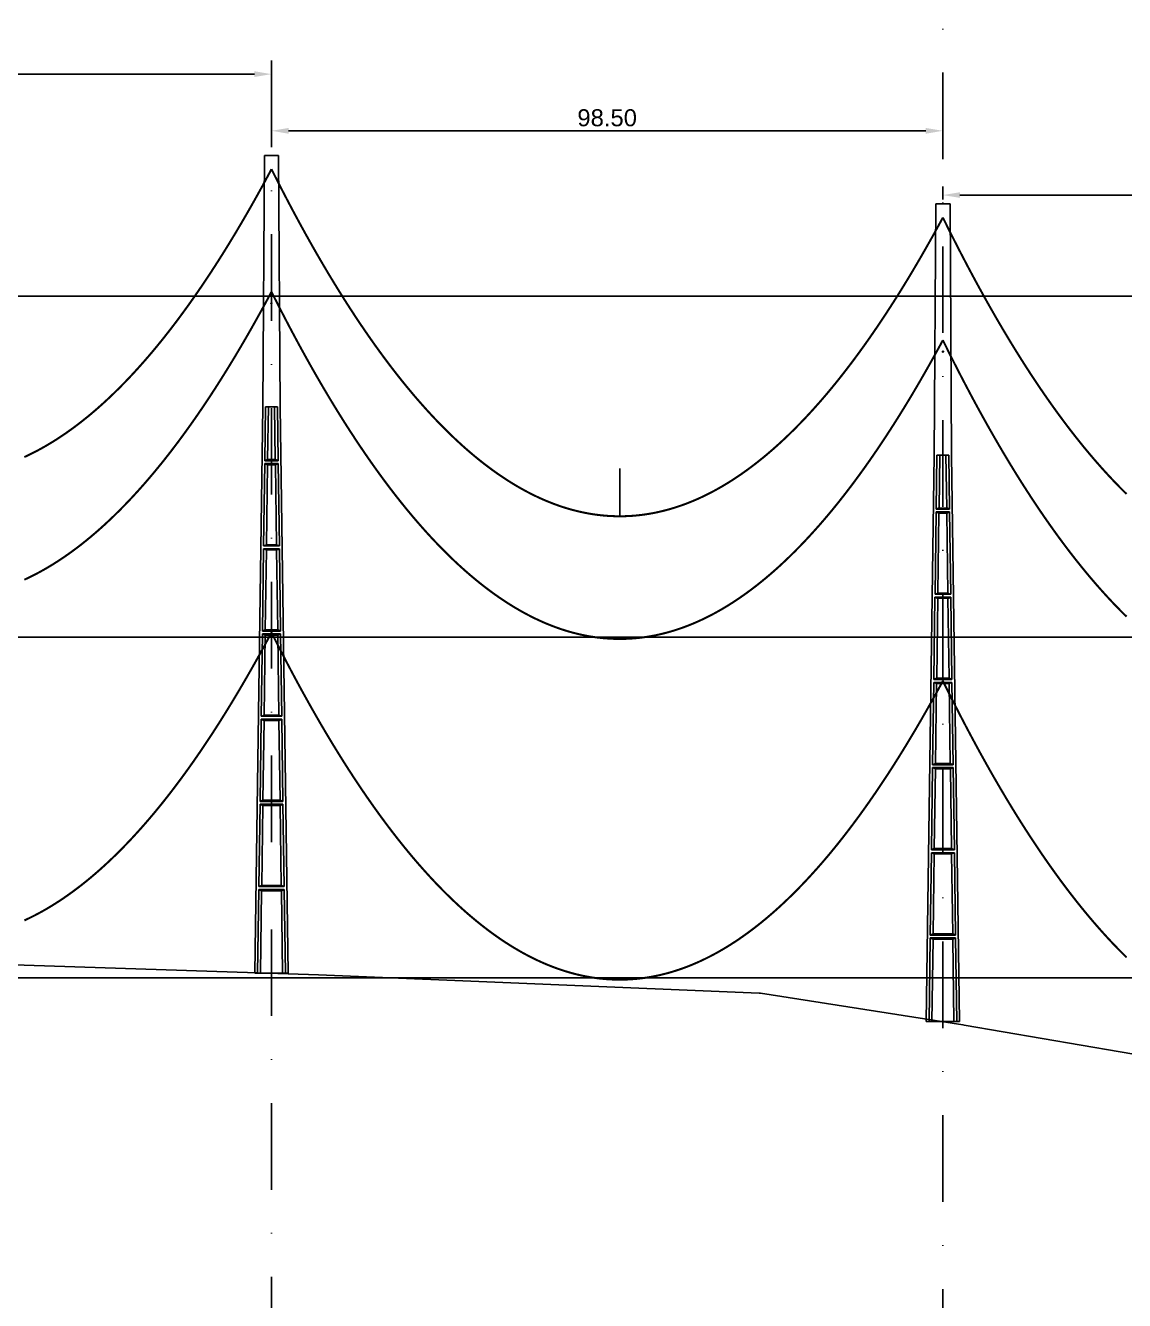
# Model space of a CAD drawing. Header units: metres. Extents: x -121 to 9872, y 3505 to 10721.
# Drawn here: x 1328.8 to 1490, y 6929.6 to 7116.7 of the extents above; entities that cross this region are included whole.
import ezdxf

# ---------------------------------------------------------------- set-up
doc = ezdxf.new("R2010")
doc.units = ezdxf.units.M
doc.header["$PDMODE"] = 2
doc.linetypes.add('DASHDOT', pattern=[25.4, 12.7, -6.35, 0, -6.35])
doc.linetypes.add('DASHED', pattern=[0.75, 0.5, -0.25])
for name, color, linetype in [('C-ROAD-PROF', 2, 'DASHED'), ('CON-EOL- CA ORCHID', 240, 'Continuous'), ('CON-EOL- FO', 101, 'Continuous'), ('CON-EOL- PROJEÇÃO', 22, 'Continuous'), ('cotas', 7, 'Continuous'), ('GRID', 253, 'Continuous'), ('POSTE DT', 7, 'Continuous')]:
    doc.layers.add(name, color=color, linetype=linetype)
doc.styles.get("Standard").update_dxf_attribs({"font": 'arial.ttf'})
doc.dimstyles.new('ISO-25', dxfattribs={"dimtxt": 2.5, "dimasz": 2.5, "dimexe": 1.25, "dimexo": 0.625, "dimtad": 1, "dimzin": 1, "dimtxsty": 'Standard', "dimcen": 2.5, "dimaunit": 1, "dimadec": 3, "dimazin": 3, "dimtfac": 1, "dimtmove": 0, "dimatfit": 3, "dimfxlon": 1, "dimarcsym": 0})

# ---------------------------------------------------------------- blocks, each defined once
blk = doc.blocks.new('*U1')
at = {"layer": 'POSTE DT', "extrusion": (0, 1, 0)}
for p, q in [((-3.31, 378.23), (-4.05, 262)), ((-3.31, 378.23), (3.31, 378.23)), ((3.31, 378.23), (4.06, 262)), ((-4.05, 262), (-7.72, 0)), ((-4.05, 262), (-4.05, 262)), ((-2.73, 262), (-3.08, 237.05)), ((-2.73, 262), (2.75, 262)), ((-1.42, 262), (-1.77, 237.57)), ((1.43, 262), (1.77, 237.57)), ((2.75, 262), (3.1, 237.05)), ((4.06, 262), (7.72, 0)), ((3.1, 237.05), (-3.08, 237.05)), ((-3.1, 235.74), (-3.63, 197.65)), ((3.11, 235.73), (-3.1, 235.74)), ((-1.8, 235.21), (-2.32, 198.19)), ((1.8, 235.21), (2.32, 198.19)), ((3.11, 235.73), (3.65, 197.65)), ((-3.65, 196.34), (-4.19, 158.25)), ((-2.35, 195.8), (-2.87, 158.8)), ((2.35, 195.8), (2.87, 158.8)), ((3.66, 196.34), (4.2, 158.25)), ((-4.21, 156.94), (-4.74, 118.85)), ((-2.9, 156.39), (-3.42, 119.41)), ((2.91, 156.39), (3.42, 119.41)), ((4.21, 156.94), (4.75, 118.85)), ((4.75, 118.85), (-4.74, 118.85)), ((-4.76, 117.54), (-5.29, 79.45)), ((4.77, 117.54), (-4.76, 117.54)), ((-3.46, 116.98), (-3.97, 80.02)), ((3.46, 116.98), (3.98, 80.02)), ((4.77, 117.54), (5.3, 79.45)), ((-5.31, 78.14), (-5.85, 40.06)), ((5.32, 78.14), (-5.31, 78.14)), ((5.3, 79.45), (-5.29, 79.45)), ((-4.01, 77.57), (-4.53, 40.63)), ((4.01, 77.57), (4.53, 40.63)), ((5.32, 78.14), (5.85, 40.06)), ((-5.86, 38.74), (-6.41, 0)), ((5.87, 38.74), (-5.86, 38.74)), ((5.85, 40.06), (-5.85, 40.06)), ((-4.56, 38.17), (-5.1, 0)), ((4.56, 38.17), (5.1, 0)), ((5.87, 38.74), (6.41, 0)), ((-6.41, 0), (-7.72, 0)), ((-5.1, 0), (-6.41, 0)), ((5.1, 0), (-5.1, 0)), ((6.41, 0), (5.1, 0)), ((7.72, 0), (6.41, 0))]:
    blk.add_line(p, q, dxfattribs=at)
at = {"layer": 'POSTE DT', "ltscale": 3}
for points in [[(-3.65, 196.34), (3.66, 196.34)], [(-3.63, 197.65), (3.65, 197.65)], [(-4.21, 156.94), (4.21, 156.94)], [(4.2, 158.25), (-4.19, 158.25)]]:
    blk.add_lwpolyline(points, dxfattribs=at)
at = {"layer": 'POSTE DT'}
for points, knots in [([(0.25, 309.94), (0.25, 309.93), (0.25, 309.93), (0.25, 309.92), (0.25, 309.91), (0.25, 309.9), (0.25, 309.89), (0.24, 309.85), (0.22, 309.82), (0.19, 309.77), (0.16, 309.74), (0.11, 309.71), (0.08, 309.7), (0.01, 309.68), (-0.02, 309.68), (-0.08, 309.7), (-0.11, 309.71), (-0.16, 309.74), (-0.18, 309.76), (-0.21, 309.8), (-0.22, 309.82), (-0.24, 309.85), (-0.24, 309.87), (-0.25, 309.89), (-0.25, 309.9), (-0.25, 309.92), (-0.25, 309.92), (-0.25, 309.93), (-0.25, 309.94), (-0.25, 309.95), (-0.25, 309.95), (-0.25, 309.96), (-0.25, 309.97), (-0.24, 310), (-0.23, 310.02), (-0.21, 310.07), (-0.2, 310.09), (-0.15, 310.14), (-0.13, 310.15), (-0.07, 310.18), (-0.03, 310.19), (0.03, 310.19), (0.06, 310.18), (0.12, 310.16), (0.14, 310.14), (0.18, 310.11), (0.2, 310.09), (0.21, 310.06), (0.22, 310.05), (0.23, 310.04), (0.24, 310.01), (0.24, 309.99), (0.25, 309.97), (0.25, 309.96), (0.25, 309.95), (0.25, 309.94), (0.25, 309.94), (0.25, 309.94), (0.25, 309.94)], [-54.728303, -54.728303, -54.728303, -54.728303, -54.309038, -54.309038, -53.647169, -53.647169, -52.532885, -52.532885, -48.86224, -48.86224, -45.282765, -45.282765, -41.52867, -41.52867, -37.867486, -37.867486, -34.454589, -34.454589, -31.301423, -31.301423, -28.48103, -28.48103, -26.961755, -26.961755, -25.7544, -25.7544, -25.136228, -25.136228, -24.64409, -24.64409, -24.094201, -24.094201, -23.191199, -23.191199, -20.494482, -20.494482, -17.342863, -17.342863, -13.645538, -13.645538, -9.835989, -9.835989, -6.296781, -6.296781, -3.005029, -3.005029, 0, 0, 0, 1.527594, 1.527594, 3.697216, 3.697216, 4.489727, 4.489727, 5.01438, 5.01438, 5.095313, 5.095313, 5.095313, 5.095313]), ([(-1.77, 237.57), (-1.99, 237.49), (-2.21, 237.4), (-2.64, 237.22), (-2.86, 237.14), (-3.08, 237.05)], [0, 0, 0, 0, 56.660495, 56.660495, 113.412826, 113.412826, 113.412826, 113.412826]), ([(1.77, 237.57), (1.18, 237.57), (0.59, 237.57), (-0.59, 237.57), (-1.18, 237.57), (-1.77, 237.57)], [0, 0, 0, 0, 67.306894, 67.306894, 134.614447, 134.614447, 134.614447, 134.614447]), ([(3.1, 237.05), (2.87, 237.14), (2.65, 237.23), (2.21, 237.4), (1.99, 237.49), (1.77, 237.57)], [0, 0, 0, 0, 56.738948, 56.738948, 113.38731, 113.38731, 113.38731, 113.38731]), ([(-3.1, 235.74), (-2.88, 235.65), (-2.67, 235.56), (-2.23, 235.39), (-2.02, 235.3), (-1.8, 235.21)], [0.055576, 0.055576, 0.055576, 0.055576, 56.767409, 56.767409, 113.50757, 113.50757, 113.50757, 113.50757]), ([(-1.8, 235.21), (-1.2, 235.21), (-0.6, 235.21), (0.6, 235.21), (1.2, 235.21), (1.8, 235.21)], [0, 0, 0, 0, 68.567797, 68.567797, 137.136247, 137.136247, 137.136247, 137.136247]), ([(1.8, 235.21), (2.02, 235.3), (2.24, 235.38), (2.68, 235.56), (2.89, 235.65), (3.11, 235.73)], [0, 0, 0, 0, 56.845349, 56.845349, 113.599799, 113.599799, 113.599799, 113.599799]), ([(-3.65, 196.34), (-3.43, 196.25), (-3.22, 196.16), (-2.78, 195.98), (-2.57, 195.89), (-2.35, 195.8)], [0.054307, 0.054307, 0.054307, 0.054307, 63.527131, 63.527131, 127.063246, 127.063246, 127.063246, 127.063246]), ([(-2.32, 198.19), (-2.54, 198.1), (-2.76, 198.01), (-3.2, 197.83), (-3.41, 197.74), (-3.63, 197.65)], [0, 0, 0, 0, 63.412073, 63.412073, 126.777421, 126.777421, 126.777421, 126.777421]), ([(-2.35, 195.8), (-1.57, 195.8), (-0.78, 195.8), (0.79, 195.8), (1.57, 195.8), (2.35, 195.8)], [0, 0, 0, 0, 89.585713, 89.585713, 179.17191, 179.17191, 179.17191, 179.17191]), ([(2.32, 198.19), (1.55, 198.19), (0.77, 198.19), (-0.77, 198.19), (-1.55, 198.19), (-2.32, 198.19)], [0, 0, 0, 0, 88.31008, 88.31008, 176.620652, 176.620652, 176.620652, 176.620652]), ([(3.65, 197.65), (3.43, 197.74), (3.2, 197.83), (2.76, 198.01), (2.54, 198.1), (2.32, 198.19)], [0, 0, 0, 0, 63.488119, 63.488119, 126.880939, 126.880939, 126.880939, 126.880939]), ([(2.35, 195.8), (2.57, 195.89), (2.79, 195.98), (3.23, 196.16), (3.45, 196.25), (3.66, 196.34)], [0, 0, 0, 0, 63.60246, 63.60246, 127.109696, 127.109696, 127.109696, 127.109696]), ([(-4.21, 156.94), (-3.99, 156.85), (-3.77, 156.75), (-3.34, 156.57), (-3.12, 156.48), (-2.9, 156.39)], [0.053423, 0.053423, 0.053423, 0.053423, 70.429742, 70.429742, 140.90167, 140.90167, 140.90167, 140.90167]), ([(-2.87, 158.8), (-3.09, 158.71), (-3.31, 158.62), (-3.75, 158.43), (-3.97, 158.34), (-4.19, 158.25)], [0, 0, 0, 0, 70.301707, 70.301707, 140.590947, 140.590947, 140.590947, 140.590947]), ([(-2.9, 156.39), (-1.94, 156.39), (-0.97, 156.39), (0.97, 156.39), (1.94, 156.39), (2.91, 156.39)], [0, 0, 0, 0, 110.60219, 110.60219, 221.20473, 221.20473, 221.20473, 221.20473]), ([(2.87, 158.8), (1.92, 158.8), (0.96, 158.8), (-0.96, 158.8), (-1.91, 158.8), (-2.87, 158.8)], [0, 0, 0, 0, 109.314454, 109.314454, 218.629264, 218.629264, 218.629264, 218.629264]), ([(4.2, 158.25), (3.98, 158.34), (3.76, 158.44), (3.31, 158.62), (3.09, 158.71), (2.87, 158.8)], [0, 0, 0, 0, 70.379198, 70.379198, 140.659718, 140.659718, 140.659718, 140.659718]), ([(2.91, 156.39), (3.12, 156.48), (3.34, 156.57), (3.78, 156.75), (4, 156.85), (4.21, 156.94)], [0, 0, 0, 0, 70.506649, 70.506649, 140.914701, 140.914701, 140.914701, 140.914701]), ([(-3.42, 119.41), (-3.64, 119.32), (-3.86, 119.23), (-4.3, 119.04), (-4.52, 118.95), (-4.74, 118.85)], [0, 0, 0, 0, 77.299547, 77.299547, 154.618634, 154.618634, 154.618634, 154.618634]), ([(3.42, 119.41), (2.28, 119.41), (1.14, 119.41), (-1.14, 119.41), (-2.28, 119.41), (-3.42, 119.41)], [0, 0, 0, 0, 130.319901, 130.319901, 260.640046, 260.640046, 260.640046, 260.640046]), ([(4.75, 118.85), (4.53, 118.95), (4.31, 119.04), (3.87, 119.23), (3.64, 119.32), (3.42, 119.41)], [0, 0, 0, 0, 77.381597, 77.381597, 154.66183, 154.66183, 154.66183, 154.66183]), ([(-4.76, 117.54), (-4.54, 117.45), (-4.32, 117.35), (-3.89, 117.17), (-3.67, 117.07), (-3.46, 116.98)], [0.052784, 0.052784, 0.052784, 0.052784, 77.438432, 77.438432, 154.950301, 154.950301, 154.950301, 154.950301]), ([(-3.46, 116.98), (-2.3, 116.98), (-1.15, 116.98), (1.15, 116.98), (2.31, 116.98), (3.46, 116.98)], [0, 0, 0, 0, 131.617604, 131.617604, 263.235447, 263.235447, 263.235447, 263.235447]), ([(3.46, 116.98), (3.68, 117.07), (3.89, 117.17), (4.33, 117.35), (4.55, 117.45), (4.77, 117.54)], [0, 0, 0, 0, 77.520013, 77.520013, 154.938747, 154.938747, 154.938747, 154.938747]), ([(-5.31, 78.14), (-5.09, 78.05), (-4.88, 77.95), (-4.44, 77.76), (-4.23, 77.67), (-4.01, 77.57)], [0.052308, 0.052308, 0.052308, 0.052308, 84.527725, 84.527725, 169.158824, 169.158824, 169.158824, 169.158824]), ([(-3.97, 80.02), (-4.19, 79.93), (-4.41, 79.83), (-4.85, 79.64), (-5.07, 79.55), (-5.29, 79.45)], [0, 0, 0, 0, 84.379671, 84.379671, 168.809376, 168.809376, 168.809376, 168.809376]), ([(-4.01, 77.57), (-2.67, 77.57), (-1.34, 77.57), (1.34, 77.57), (2.67, 77.57), (4.01, 77.57)], [0, 0, 0, 0, 152.632212, 152.632212, 305.264569, 305.264569, 305.264569, 305.264569]), ([(3.98, 80.02), (2.65, 80.02), (1.33, 80.02), (-1.32, 80.02), (-2.65, 80.02), (-3.97, 80.02)], [0, 0, 0, 0, 151.326157, 151.326157, 302.652465, 302.652465, 302.652465, 302.652465]), ([(5.3, 79.45), (5.08, 79.55), (4.86, 79.64), (4.42, 79.83), (4.2, 79.93), (3.98, 80.02)], [0, 0, 0, 0, 84.46863, 84.46863, 168.833721, 168.833721, 168.833721, 168.833721]), ([(4.01, 77.57), (4.23, 77.67), (4.45, 77.76), (4.88, 77.95), (5.1, 78.05), (5.32, 78.14)], [0, 0, 0, 0, 84.616316, 84.616316, 169.129178, 169.129178, 169.129178, 169.129178]), ([(-5.86, 38.74), (-5.65, 38.65), (-5.43, 38.55), (-5, 38.36), (-4.78, 38.26), (-4.56, 38.17)], [0.026524, 0.026524, 0.026524, 0.026524, 91.679563, 91.679563, 183.466041, 183.466041, 183.466041, 183.466041]), ([(-4.53, 40.63), (-4.75, 40.53), (-4.97, 40.44), (-5.41, 40.25), (-5.63, 40.15), (-5.85, 40.06)], [0, 0, 0, 0, 91.523648, 91.523648, 183.126775, 183.126775, 183.126775, 183.126775]), ([(-4.56, 38.17), (-3.04, 38.17), (-1.52, 38.17), (1.52, 38.17), (3.04, 38.17), (4.56, 38.17)], [0, 0, 0, 0, 173.646192, 173.646192, 347.292451, 347.292451, 347.292451, 347.292451]), ([(4.53, 40.63), (3.02, 40.63), (1.51, 40.63), (-1.51, 40.63), (-3.02, 40.63), (-4.53, 40.63)], [0, 0, 0, 0, 172.33304, 172.33304, 344.666151, 344.666151, 344.666151, 344.666151]), ([(5.85, 40.06), (5.63, 40.15), (5.41, 40.25), (4.97, 40.44), (4.75, 40.53), (4.53, 40.63)], [0, 0, 0, 0, 91.621326, 91.621326, 183.137324, 183.137324, 183.137324, 183.137324]), ([(4.56, 38.17), (4.78, 38.26), (5, 38.36), (5.43, 38.55), (5.65, 38.65), (5.87, 38.74)], [0, 0, 0, 0, 91.776928, 91.776928, 183.448614, 183.448614, 183.448614, 183.448614])]:
    blk.add_open_spline(points, degree=3, knots=knots, dxfattribs=at)
blk = doc.blocks.new('*D335')
at = {"layer": 'cotas', "color": 0, "lineweight": -2, "transparency": 16777216}
for p, q in [((1266.43, 7108.58), (1266.43, 7110.83)), ((1364.9, 7108.58), (1364.9, 7110.83)), ((1268.93, 7109.58), (1362.4, 7109.58))]:
    blk.add_line(p, q, dxfattribs=at)
at = {"layer": 'cotas', "color": 0, "transparency": 16777216}
for points in [[(1268.93, 7110), (1268.93, 7109.16), (1266.43, 7109.58)], [(1362.4, 7110), (1362.4, 7109.16), (1364.9, 7109.58)]]:
    blk.add_solid(points, dxfattribs=at)
at = {"layer": 'Defpoints', "color": 0, "transparency": 16777216}
for p in [(1364.9, 7109.58), (1266.43, 7102.46), (1364.9, 7097.63)]:
    blk.add_point(p, dxfattribs=at)
at = {"layer": 'cotas', "color": 0, "transparency": 16777216, "insert": (1315.67, 7111.48), "char_height": 2.5, "attachment_point": 5}
blk.add_mtext('98.47', dxfattribs=at)
blk = doc.blocks.new('*D336')
at = {"layer": 'cotas', "color": 0, "lineweight": -2, "transparency": 16777216}
for p, q in [((1364.9, 7100.26), (1364.9, 7102.51)), ((1463.4, 7100.26), (1463.4, 7102.51)), ((1367.4, 7101.26), (1460.9, 7101.26))]:
    blk.add_line(p, q, dxfattribs=at)
at = {"layer": 'cotas', "color": 0, "transparency": 16777216}
for points in [[(1367.4, 7101.68), (1367.4, 7100.84), (1364.9, 7101.26)], [(1460.9, 7101.68), (1460.9, 7100.84), (1463.4, 7101.26)]]:
    blk.add_solid(points, dxfattribs=at)
at = {"layer": 'Defpoints', "color": 0, "transparency": 16777216}
for p in [(1463.4, 7101.26), (1364.9, 7097.63), (1463.4, 7090.53)]:
    blk.add_point(p, dxfattribs=at)
at = {"layer": 'cotas', "color": 0, "transparency": 16777216, "insert": (1414.15, 7103.16), "char_height": 2.5, "attachment_point": 5}
blk.add_mtext('98.50', dxfattribs=at)
blk = doc.blocks.new('*D337')
at = {"layer": 'cotas', "color": 0, "lineweight": -2, "transparency": 16777216}
for p, q in [((1463.4, 7091.16), (1463.4, 7093.08)), ((1561.9, 7090.83), (1561.9, 7093.08)), ((1465.9, 7091.83), (1559.4, 7091.83))]:
    blk.add_line(p, q, dxfattribs=at)
at = {"layer": 'cotas', "color": 0, "transparency": 16777216}
for points in [[(1465.9, 7092.25), (1465.9, 7091.42), (1463.4, 7091.83)], [(1559.4, 7092.25), (1559.4, 7091.42), (1561.9, 7091.83)]]:
    blk.add_solid(points, dxfattribs=at)
at = {"layer": 'Defpoints', "color": 0, "transparency": 16777216}
for p in [(1561.9, 7091.83), (1463.4, 7090.53), (1561.9, 7079.88)]:
    blk.add_point(p, dxfattribs=at)
at = {"layer": 'cotas', "color": 0, "transparency": 16777216, "insert": (1512.65, 7093.74), "char_height": 2.5, "attachment_point": 5}
blk.add_mtext('98.50', dxfattribs=at)

msp = doc.modelspace()

# ---------------------------------------------------------------- linework, layer by layer
at = {"layer": 'C-ROAD-PROF', "color": 0, "linetype": 'Continuous', "lineweight": -3}
msp.add_lwpolyline([(1316.614, 6979.194), (1371.809, 6977.411), (1436.461, 6974.731), (1436.636, 6974.704), (1466.342, 6970.071), (1466.343, 6970.072), (1466.343, 6970.071), (1466.344, 6970.071), (1466.518, 6970.04), (1495.139, 6965.146)], dxfattribs=at)
at = {"layer": 'CON-EOL- CA ORCHID'}
msp.add_line((1415.994, 7044.696), (1415.994, 7051.696), dxfattribs=at)
at = {"layer": 'CON-EOL- CA ORCHID', "const_width": 0.3}
for points in [[(1328.65, 7053.39), (1329.14, 7053.619), (1329.629, 7053.857), (1330.119, 7054.104), (1330.609, 7054.36), (1331.099, 7054.626), (1331.589, 7054.901), (1332.079, 7055.186), (1332.569, 7055.479), (1333.059, 7055.783), (1333.549, 7056.095), (1334.039, 7056.417), (1334.528, 7056.748), (1335.018, 7057.089), (1335.508, 7057.439), (1335.998, 7057.798), (1336.488, 7058.167), (1336.978, 7058.545), (1337.468, 7058.933), (1337.958, 7059.329), (1338.448, 7059.736), (1338.938, 7060.151), (1339.428, 7060.576), (1339.917, 7061.01), (1340.407, 7061.454), (1340.897, 7061.907), (1341.387, 7062.37), (1341.877, 7062.841), (1342.367, 7063.323), (1342.857, 7063.813), (1343.347, 7064.313), (1343.837, 7064.822), (1344.327, 7065.341), (1344.816, 7065.869), (1345.306, 7066.407), (1345.796, 7066.954), (1346.286, 7067.51), (1346.776, 7068.075), (1347.266, 7068.651), (1347.756, 7069.235), (1348.246, 7069.829), (1348.736, 7070.432), (1349.226, 7071.045), (1349.715, 7071.667), (1350.205, 7072.299), (1350.695, 7072.939), (1351.185, 7073.59), (1351.675, 7074.25), (1352.165, 7074.919), (1352.655, 7075.597), (1353.145, 7076.285), (1353.635, 7076.983), (1354.125, 7077.69), (1354.614, 7078.406), (1355.104, 7079.132), (1355.594, 7079.867), (1356.084, 7080.612), (1356.574, 7081.366), (1357.064, 7082.129), (1357.554, 7082.902), (1358.044, 7083.685), (1358.534, 7084.477), (1359.024, 7085.278), (1359.513, 7086.089), (1360.003, 7086.909), (1360.493, 7087.739), (1360.983, 7088.578), (1361.473, 7089.427), (1361.963, 7090.285), (1362.453, 7091.153), (1362.943, 7092.03), (1363.433, 7092.916), (1363.923, 7093.812), (1364.412, 7094.718), (1364.902, 7095.633)], [(1364.902, 7095.633), (1365.392, 7094.658), (1365.882, 7093.691), (1366.372, 7092.735), (1366.863, 7091.788), (1367.353, 7090.85), (1367.843, 7089.922), (1368.333, 7089.004), (1368.823, 7088.095), (1369.313, 7087.195), (1369.803, 7086.305), (1370.293, 7085.425), (1370.783, 7084.554), (1371.273, 7083.692), (1371.763, 7082.84), (1372.253, 7081.998), (1372.743, 7081.165), (1373.233, 7080.341), (1373.723, 7079.527), (1374.213, 7078.722), (1374.703, 7077.927), (1375.193, 7077.141), (1375.683, 7076.365), (1376.173, 7075.598), (1376.664, 7074.841), (1377.154, 7074.093), (1377.644, 7073.354), (1378.134, 7072.625), (1378.624, 7071.906), (1379.114, 7071.195), (1379.604, 7070.495), (1380.094, 7069.803), (1380.584, 7069.122), (1381.074, 7068.449), (1381.564, 7067.786), (1382.054, 7067.133), (1382.544, 7066.488), (1383.034, 7065.854), (1383.524, 7065.228), (1384.014, 7064.613), (1384.504, 7064.006), (1384.994, 7063.409), (1385.484, 7062.821), (1385.974, 7062.243), (1386.465, 7061.674), (1386.955, 7061.115), (1387.445, 7060.565), (1387.935, 7060.024), (1388.425, 7059.493), (1388.915, 7058.971), (1389.405, 7058.459), (1389.895, 7057.956), (1390.385, 7057.462), (1390.875, 7056.978), (1391.365, 7056.503), (1391.855, 7056.037), (1392.345, 7055.581), (1392.835, 7055.134), (1393.325, 7054.697), (1393.815, 7054.269), (1394.305, 7053.85), (1394.795, 7053.441), (1395.285, 7053.041), (1395.775, 7052.651), (1396.266, 7052.27), (1396.756, 7051.898), (1397.246, 7051.535), (1397.736, 7051.182), (1398.226, 7050.839), (1398.716, 7050.504), (1399.206, 7050.18), (1399.696, 7049.864), (1400.186, 7049.558), (1400.676, 7049.261), (1401.166, 7048.973), (1401.656, 7048.695), (1402.146, 7048.426), (1402.636, 7048.167), (1403.126, 7047.917), (1403.616, 7047.676), (1404.106, 7047.445), (1404.596, 7047.223), (1405.086, 7047.01), (1405.576, 7046.807), (1406.067, 7046.613), (1406.557, 7046.428), (1407.047, 7046.253), (1407.537, 7046.087), (1408.027, 7045.931), (1408.517, 7045.783), (1409.007, 7045.645), (1409.497, 7045.517), (1409.987, 7045.398), (1410.477, 7045.288), (1410.967, 7045.187), (1411.457, 7045.096), (1411.947, 7045.014), (1412.437, 7044.942), (1412.927, 7044.879), (1413.417, 7044.825), (1413.907, 7044.781), (1414.397, 7044.745), (1414.887, 7044.72), (1415.377, 7044.703), (1415.868, 7044.696), (1416.358, 7044.698), (1416.848, 7044.71), (1417.338, 7044.731), (1417.828, 7044.761), (1418.318, 7044.801), (1418.808, 7044.85), (1419.298, 7044.908), (1419.788, 7044.976), (1420.278, 7045.053), (1420.768, 7045.139), (1421.258, 7045.235), (1421.748, 7045.34), (1422.238, 7045.454), (1422.728, 7045.578), (1423.218, 7045.711), (1423.708, 7045.853), (1424.198, 7046.005), (1424.688, 7046.166), (1425.178, 7046.337), (1425.668, 7046.516), (1426.159, 7046.706), (1426.649, 7046.904), (1427.139, 7047.112), (1427.629, 7047.329), (1428.119, 7047.556), (1428.609, 7047.791), (1429.099, 7048.037), (1429.589, 7048.291), (1430.079, 7048.555), (1430.569, 7048.829), (1431.059, 7049.111), (1431.549, 7049.403), (1432.039, 7049.705), (1432.529, 7050.015), (1433.019, 7050.335), (1433.509, 7050.665), (1433.999, 7051.004), (1434.489, 7051.352), (1434.979, 7051.709), (1435.469, 7052.076), (1435.96, 7052.453), (1436.45, 7052.838), (1436.94, 7053.233), (1437.43, 7053.638), (1437.92, 7054.052), (1438.41, 7054.475), (1438.9, 7054.907), (1439.39, 7055.349), (1439.88, 7055.8), (1440.37, 7056.261), (1440.86, 7056.731), (1441.35, 7057.211), (1441.84, 7057.699), (1442.33, 7058.198), (1442.82, 7058.705), (1443.31, 7059.222), (1443.8, 7059.749), (1444.29, 7060.284), (1444.78, 7060.83), (1445.27, 7061.384), (1445.761, 7061.948), (1446.251, 7062.521), (1446.741, 7063.104), (1447.231, 7063.696), (1447.721, 7064.298), (1448.211, 7064.909), (1448.701, 7065.53), (1449.191, 7066.159), (1449.681, 7066.799), (1450.171, 7067.447), (1450.661, 7068.106), (1451.151, 7068.773), (1451.641, 7069.45), (1452.131, 7070.136), (1452.621, 7070.832), (1453.111, 7071.538), (1453.601, 7072.252), (1454.091, 7072.976), (1454.581, 7073.71), (1455.071, 7074.453), (1455.562, 7075.206), (1456.052, 7075.968), (1456.542, 7076.739), (1457.032, 7077.52), (1457.522, 7078.31), (1458.012, 7079.11), (1458.502, 7079.919), (1458.992, 7080.738), (1459.482, 7081.566), (1459.972, 7082.404), (1460.462, 7083.251), (1460.952, 7084.108), (1461.442, 7084.974), (1461.932, 7085.849), (1462.422, 7086.734), (1462.912, 7087.629), (1463.402, 7088.533)], [(1463.402, 7088.533), (1463.892, 7087.54), (1464.382, 7086.556), (1464.872, 7085.581), (1465.363, 7084.616), (1465.853, 7083.661), (1466.343, 7082.715), (1466.833, 7081.779), (1467.323, 7080.852), (1467.813, 7079.935), (1468.303, 7079.027), (1468.793, 7078.128), (1469.283, 7077.239), (1469.773, 7076.36), (1470.263, 7075.49), (1470.753, 7074.63), (1471.243, 7073.779), (1471.733, 7072.937), (1472.223, 7072.106), (1472.713, 7071.283), (1473.203, 7070.47), (1473.693, 7069.667), (1474.183, 7068.872), (1474.673, 7068.088), (1475.164, 7067.313), (1475.654, 7066.547), (1476.144, 7065.791), (1476.634, 7065.044), (1477.124, 7064.307), (1477.614, 7063.579), (1478.104, 7062.86), (1478.594, 7062.151), (1479.084, 7061.452), (1479.574, 7060.762), (1480.064, 7060.081), (1480.554, 7059.41), (1481.044, 7058.748), (1481.534, 7058.095), (1482.024, 7057.452), (1482.514, 7056.819), (1483.004, 7056.194), (1483.494, 7055.58), (1483.984, 7054.974), (1484.474, 7054.378), (1484.965, 7053.792), (1485.455, 7053.215), (1485.945, 7052.647), (1486.435, 7052.089), (1486.925, 7051.54), (1487.415, 7051), (1487.905, 7050.47), (1488.395, 7049.95), (1488.885, 7049.438), (1489.375, 7048.936), (1489.865, 7048.444), (1490.355, 7047.961)]]:
    msp.add_lwpolyline(points, dxfattribs=at)
at = {"layer": 'CON-EOL- FO', "lineweight": 30, "const_width": 0.3}
for points in [[(1328.65, 7035.391), (1329.14, 7035.619), (1329.629, 7035.857), (1330.119, 7036.104), (1330.609, 7036.36), (1331.099, 7036.626), (1331.589, 7036.901), (1332.079, 7037.186), (1332.569, 7037.48), (1333.059, 7037.783), (1333.549, 7038.095), (1334.039, 7038.417), (1334.528, 7038.749), (1335.018, 7039.089), (1335.508, 7039.439), (1335.998, 7039.799), (1336.488, 7040.167), (1336.978, 7040.545), (1337.468, 7040.933), (1337.958, 7041.33), (1338.448, 7041.736), (1338.938, 7042.151), (1339.428, 7042.576), (1339.917, 7043.011), (1340.407, 7043.454), (1340.897, 7043.907), (1341.387, 7044.37), (1341.877, 7044.842), (1342.367, 7045.323), (1342.857, 7045.813), (1343.347, 7046.313), (1343.837, 7046.823), (1344.327, 7047.341), (1344.816, 7047.869), (1345.306, 7048.407), (1345.796, 7048.954), (1346.286, 7049.51), (1346.776, 7050.076), (1347.266, 7050.651), (1347.756, 7051.235), (1348.246, 7051.829), (1348.736, 7052.432), (1349.226, 7053.045), (1349.715, 7053.667), (1350.205, 7054.299), (1350.695, 7054.94), (1351.185, 7055.59), (1351.675, 7056.25), (1352.165, 7056.919), (1352.655, 7057.598), (1353.145, 7058.286), (1353.635, 7058.983), (1354.125, 7059.69), (1354.614, 7060.406), (1355.104, 7061.132), (1355.594, 7061.867), (1356.084, 7062.612), (1356.574, 7063.366), (1357.064, 7064.13), (1357.554, 7064.903), (1358.044, 7065.685), (1358.534, 7066.477), (1359.024, 7067.278), (1359.513, 7068.089), (1360.003, 7068.909), (1360.493, 7069.739), (1360.983, 7070.578), (1361.473, 7071.427), (1361.963, 7072.285), (1362.453, 7073.153), (1362.943, 7074.03), (1363.433, 7074.917), (1363.923, 7075.813), (1364.412, 7076.718), (1364.902, 7077.633)], [(1328.65, 7035.391), (1329.14, 7035.619), (1329.629, 7035.857), (1330.119, 7036.104), (1330.609, 7036.36), (1331.099, 7036.626), (1331.589, 7036.901), (1332.079, 7037.186), (1332.569, 7037.48), (1333.059, 7037.783), (1333.549, 7038.095), (1334.039, 7038.417), (1334.528, 7038.749), (1335.018, 7039.089), (1335.508, 7039.439), (1335.998, 7039.799), (1336.488, 7040.167), (1336.978, 7040.545), (1337.468, 7040.933), (1337.958, 7041.33), (1338.448, 7041.736), (1338.938, 7042.151), (1339.428, 7042.576), (1339.917, 7043.011), (1340.407, 7043.454), (1340.897, 7043.907), (1341.387, 7044.37), (1341.877, 7044.842), (1342.367, 7045.323), (1342.857, 7045.813), (1343.347, 7046.313), (1343.837, 7046.823), (1344.327, 7047.341), (1344.816, 7047.869), (1345.306, 7048.407), (1345.796, 7048.954), (1346.286, 7049.51), (1346.776, 7050.076), (1347.266, 7050.651), (1347.756, 7051.235), (1348.246, 7051.829), (1348.736, 7052.432), (1349.226, 7053.045), (1349.715, 7053.667), (1350.205, 7054.299), (1350.695, 7054.94), (1351.185, 7055.59), (1351.675, 7056.25), (1352.165, 7056.919), (1352.655, 7057.598), (1353.145, 7058.286), (1353.635, 7058.983), (1354.125, 7059.69), (1354.614, 7060.406), (1355.104, 7061.132), (1355.594, 7061.867), (1356.084, 7062.612), (1356.574, 7063.366), (1357.064, 7064.13), (1357.554, 7064.903), (1358.044, 7065.685), (1358.534, 7066.477), (1359.024, 7067.278), (1359.513, 7068.089), (1360.003, 7068.909), (1360.493, 7069.739), (1360.983, 7070.578), (1361.473, 7071.427), (1361.963, 7072.285), (1362.453, 7073.153), (1362.943, 7074.03), (1363.433, 7074.917), (1363.923, 7075.813), (1364.412, 7076.718), (1364.902, 7077.633)], [(1364.902, 7077.633), (1365.392, 7076.658), (1365.882, 7075.692), (1366.372, 7074.735), (1366.863, 7073.788), (1367.353, 7072.851), (1367.843, 7071.923), (1368.333, 7071.004), (1368.823, 7070.095), (1369.313, 7069.196), (1369.803, 7068.306), (1370.293, 7067.425), (1370.783, 7066.554), (1371.273, 7065.693), (1371.763, 7064.84), (1372.253, 7063.998), (1372.743, 7063.165), (1373.233, 7062.341), (1373.723, 7061.527), (1374.213, 7060.722), (1374.703, 7059.927), (1375.193, 7059.141), (1375.683, 7058.365), (1376.173, 7057.598), (1376.664, 7056.841), (1377.154, 7056.093), (1377.644, 7055.354), (1378.134, 7054.625), (1378.624, 7053.906), (1379.114, 7053.196), (1379.604, 7052.495), (1380.094, 7051.804), (1380.584, 7051.122), (1381.074, 7050.449), (1381.564, 7049.786), (1382.054, 7049.133), (1382.544, 7048.489), (1383.034, 7047.854), (1383.524, 7047.229), (1384.014, 7046.613), (1384.504, 7046.006), (1384.994, 7045.409), (1385.484, 7044.822), (1385.974, 7044.243), (1386.465, 7043.674), (1386.955, 7043.115), (1387.445, 7042.565), (1387.935, 7042.024), (1388.425, 7041.493), (1388.915, 7040.971), (1389.405, 7040.459), (1389.895, 7039.956), (1390.385, 7039.462), (1390.875, 7038.978), (1391.365, 7038.503), (1391.855, 7038.037), (1392.345, 7037.581), (1392.835, 7037.135), (1393.325, 7036.697), (1393.815, 7036.269), (1394.305, 7035.851), (1394.795, 7035.441), (1395.285, 7035.041), (1395.775, 7034.651), (1396.266, 7034.27), (1396.756, 7033.898), (1397.246, 7033.536), (1397.736, 7033.183), (1398.226, 7032.839), (1398.716, 7032.505), (1399.206, 7032.18), (1399.696, 7031.864), (1400.186, 7031.558), (1400.676, 7031.261), (1401.166, 7030.974), (1401.656, 7030.695), (1402.146, 7030.427), (1402.636, 7030.167), (1403.126, 7029.917), (1403.616, 7029.677), (1404.106, 7029.445), (1404.596, 7029.223), (1405.086, 7029.01), (1405.576, 7028.807), (1406.067, 7028.613), (1406.557, 7028.429), (1407.047, 7028.253), (1407.537, 7028.087), (1408.027, 7027.931), (1408.517, 7027.784), (1409.007, 7027.646), (1409.497, 7027.517), (1409.987, 7027.398), (1410.477, 7027.288), (1410.967, 7027.188), (1411.457, 7027.096), (1411.947, 7027.015), (1412.437, 7026.942), (1412.927, 7026.879), (1413.417, 7026.825), (1413.907, 7026.781), (1414.397, 7026.746), (1414.887, 7026.72), (1415.377, 7026.703), (1415.868, 7026.696), (1416.358, 7026.699), (1416.848, 7026.71), (1417.338, 7026.731), (1417.828, 7026.761), (1418.318, 7026.801), (1418.808, 7026.85), (1419.298, 7026.908), (1419.788, 7026.976), (1420.278, 7027.053), (1420.768, 7027.139), (1421.258, 7027.235), (1421.748, 7027.34), (1422.238, 7027.454), (1422.728, 7027.578), (1423.218, 7027.711), (1423.708, 7027.854), (1424.198, 7028.005), (1424.688, 7028.166), (1425.178, 7028.337), (1425.668, 7028.517), (1426.159, 7028.706), (1426.649, 7028.904), (1427.139, 7029.112), (1427.629, 7029.329), (1428.119, 7029.556), (1428.609, 7029.792), (1429.099, 7030.037), (1429.589, 7030.292), (1430.079, 7030.555), (1430.569, 7030.829), (1431.059, 7031.111), (1431.549, 7031.403), (1432.039, 7031.705), (1432.529, 7032.016), (1433.019, 7032.336), (1433.509, 7032.665), (1433.999, 7033.004), (1434.489, 7033.352), (1434.979, 7033.71), (1435.469, 7034.077), (1435.96, 7034.453), (1436.45, 7034.839), (1436.94, 7035.234), (1437.43, 7035.638), (1437.92, 7036.052), (1438.41, 7036.475), (1438.9, 7036.907), (1439.39, 7037.349), (1439.88, 7037.801), (1440.37, 7038.261), (1440.86, 7038.731), (1441.35, 7039.211), (1441.84, 7039.7), (1442.33, 7040.198), (1442.82, 7040.705), (1443.31, 7041.222), (1443.8, 7041.749), (1444.29, 7042.285), (1444.78, 7042.83), (1445.27, 7043.384), (1445.761, 7043.948), (1446.251, 7044.522), (1446.741, 7045.104), (1447.231, 7045.697), (1447.721, 7046.298), (1448.211, 7046.909), (1448.701, 7047.53), (1449.191, 7048.16), (1449.681, 7048.799), (1450.171, 7049.448), (1450.661, 7050.106), (1451.151, 7050.773), (1451.641, 7051.45), (1452.131, 7052.137), (1452.621, 7052.833), (1453.111, 7053.538), (1453.601, 7054.253), (1454.091, 7054.977), (1454.581, 7055.71), (1455.071, 7056.453), (1455.562, 7057.206), (1456.052, 7057.968), (1456.542, 7058.739), (1457.032, 7059.52), (1457.522, 7060.31), (1458.012, 7061.11), (1458.502, 7061.919), (1458.992, 7062.738), (1459.482, 7063.566), (1459.972, 7064.404), (1460.462, 7065.251), (1460.952, 7066.108), (1461.442, 7066.974), (1461.932, 7067.85), (1462.422, 7068.735), (1462.912, 7069.629), (1463.402, 7070.533)], [(1364.902, 7077.633), (1365.392, 7076.658), (1365.882, 7075.692), (1366.372, 7074.735), (1366.863, 7073.788), (1367.353, 7072.851), (1367.843, 7071.923), (1368.333, 7071.004), (1368.823, 7070.095), (1369.313, 7069.196), (1369.803, 7068.306), (1370.293, 7067.425), (1370.783, 7066.554), (1371.273, 7065.693), (1371.763, 7064.84), (1372.253, 7063.998), (1372.743, 7063.165), (1373.233, 7062.341), (1373.723, 7061.527), (1374.213, 7060.722), (1374.703, 7059.927), (1375.193, 7059.141), (1375.683, 7058.365), (1376.173, 7057.598), (1376.664, 7056.841), (1377.154, 7056.093), (1377.644, 7055.354), (1378.134, 7054.625), (1378.624, 7053.906), (1379.114, 7053.196), (1379.604, 7052.495), (1380.094, 7051.804), (1380.584, 7051.122), (1381.074, 7050.449), (1381.564, 7049.786), (1382.054, 7049.133), (1382.544, 7048.489), (1383.034, 7047.854), (1383.524, 7047.229), (1384.014, 7046.613), (1384.504, 7046.006), (1384.994, 7045.409), (1385.484, 7044.822), (1385.974, 7044.243), (1386.465, 7043.674), (1386.955, 7043.115), (1387.445, 7042.565), (1387.935, 7042.024), (1388.425, 7041.493), (1388.915, 7040.971), (1389.405, 7040.459), (1389.895, 7039.956), (1390.385, 7039.462), (1390.875, 7038.978), (1391.365, 7038.503), (1391.855, 7038.037), (1392.345, 7037.581), (1392.835, 7037.134), (1393.325, 7036.697), (1393.815, 7036.269), (1394.305, 7035.851), (1394.795, 7035.441), (1395.285, 7035.041), (1395.775, 7034.651), (1396.266, 7034.27), (1396.756, 7033.898), (1397.246, 7033.536), (1397.736, 7033.183), (1398.226, 7032.839), (1398.716, 7032.505), (1399.206, 7032.18), (1399.696, 7031.864), (1400.186, 7031.558), (1400.676, 7031.261), (1401.166, 7030.974), (1401.656, 7030.695), (1402.146, 7030.427), (1402.636, 7030.167), (1403.126, 7029.917), (1403.616, 7029.676), (1404.106, 7029.445), (1404.596, 7029.223), (1405.086, 7029.01), (1405.576, 7028.807), (1406.067, 7028.613), (1406.557, 7028.429), (1407.047, 7028.253), (1407.537, 7028.087), (1408.027, 7027.931), (1408.517, 7027.784), (1409.007, 7027.646), (1409.497, 7027.517), (1409.987, 7027.398), (1410.477, 7027.288), (1410.967, 7027.188), (1411.457, 7027.096), (1411.947, 7027.015), (1412.437, 7026.942), (1412.927, 7026.879), (1413.417, 7026.825), (1413.907, 7026.781), (1414.397, 7026.746), (1414.887, 7026.72), (1415.377, 7026.703), (1415.868, 7026.696), (1416.358, 7026.699), (1416.848, 7026.71), (1417.338, 7026.731), (1417.828, 7026.761), (1418.318, 7026.801), (1418.808, 7026.85), (1419.298, 7026.908), (1419.788, 7026.976), (1420.278, 7027.053), (1420.768, 7027.139), (1421.258, 7027.235), (1421.748, 7027.34), (1422.238, 7027.454), (1422.728, 7027.578), (1423.218, 7027.711), (1423.708, 7027.854), (1424.198, 7028.005), (1424.688, 7028.166), (1425.178, 7028.337), (1425.668, 7028.517), (1426.159, 7028.706), (1426.649, 7028.904), (1427.139, 7029.112), (1427.629, 7029.329), (1428.119, 7029.556), (1428.609, 7029.792), (1429.099, 7030.037), (1429.589, 7030.292), (1430.079, 7030.555), (1430.569, 7030.829), (1431.059, 7031.111), (1431.549, 7031.403), (1432.039, 7031.705), (1432.529, 7032.016), (1433.019, 7032.336), (1433.509, 7032.665), (1433.999, 7033.004), (1434.489, 7033.352), (1434.979, 7033.71), (1435.469, 7034.077), (1435.96, 7034.453), (1436.45, 7034.839), (1436.94, 7035.234), (1437.43, 7035.638), (1437.92, 7036.052), (1438.41, 7036.475), (1438.9, 7036.907), (1439.39, 7037.349), (1439.88, 7037.801), (1440.37, 7038.261), (1440.86, 7038.731), (1441.35, 7039.211), (1441.84, 7039.7), (1442.33, 7040.198), (1442.82, 7040.705), (1443.31, 7041.222), (1443.8, 7041.749), (1444.29, 7042.285), (1444.78, 7042.83), (1445.27, 7043.384), (1445.761, 7043.948), (1446.251, 7044.522), (1446.741, 7045.104), (1447.231, 7045.697), (1447.721, 7046.298), (1448.211, 7046.909), (1448.701, 7047.53), (1449.191, 7048.16), (1449.681, 7048.799), (1450.171, 7049.448), (1450.661, 7050.106), (1451.151, 7050.773), (1451.641, 7051.45), (1452.131, 7052.137), (1452.621, 7052.832), (1453.111, 7053.538), (1453.601, 7054.252), (1454.091, 7054.977), (1454.581, 7055.71), (1455.071, 7056.453), (1455.562, 7057.206), (1456.052, 7057.968), (1456.542, 7058.739), (1457.032, 7059.52), (1457.522, 7060.31), (1458.012, 7061.11), (1458.502, 7061.919), (1458.992, 7062.738), (1459.482, 7063.566), (1459.972, 7064.404), (1460.462, 7065.251), (1460.952, 7066.108), (1461.442, 7066.974), (1461.932, 7067.85), (1462.422, 7068.735), (1462.912, 7069.629), (1463.402, 7070.533)], [(1463.402, 7070.533), (1463.892, 7069.54), (1464.382, 7068.556), (1464.872, 7067.581), (1465.363, 7066.617), (1465.853, 7065.661), (1466.343, 7064.715), (1466.833, 7063.779), (1467.323, 7062.852), (1467.813, 7061.935), (1468.303, 7061.027), (1468.793, 7060.129), (1469.283, 7059.24), (1469.773, 7058.36), (1470.263, 7057.49), (1470.753, 7056.63), (1471.243, 7055.779), (1471.733, 7054.938), (1472.223, 7054.106), (1472.713, 7053.283), (1473.203, 7052.47), (1473.693, 7051.667), (1474.183, 7050.873), (1474.673, 7050.088), (1475.164, 7049.313), (1475.654, 7048.547), (1476.144, 7047.791), (1476.634, 7047.044), (1477.124, 7046.307), (1477.614, 7045.579), (1478.104, 7044.86), (1478.594, 7044.151), (1479.084, 7043.452), (1479.574, 7042.762), (1480.064, 7042.081), (1480.554, 7041.41), (1481.044, 7040.748), (1481.534, 7040.095), (1482.024, 7039.452), (1482.514, 7038.819), (1483.004, 7038.195), (1483.494, 7037.58), (1483.984, 7036.975), (1484.474, 7036.379), (1484.965, 7035.792), (1485.455, 7035.215), (1485.945, 7034.647), (1486.435, 7034.089), (1486.925, 7033.54), (1487.415, 7033.001), (1487.905, 7032.471), (1488.395, 7031.95), (1488.885, 7031.439), (1489.375, 7030.937), (1489.865, 7030.444), (1490.355, 7029.961)], [(1463.402, 7070.533), (1463.892, 7069.54), (1464.382, 7068.556), (1464.872, 7067.581), (1465.363, 7066.617), (1465.853, 7065.661), (1466.343, 7064.715), (1466.833, 7063.779), (1467.323, 7062.852), (1467.813, 7061.935), (1468.303, 7061.027), (1468.793, 7060.128), (1469.283, 7059.24), (1469.773, 7058.36), (1470.263, 7057.49), (1470.753, 7056.63), (1471.243, 7055.779), (1471.733, 7054.938), (1472.223, 7054.106), (1472.713, 7053.283), (1473.203, 7052.47), (1473.693, 7051.667), (1474.183, 7050.873), (1474.673, 7050.088), (1475.164, 7049.313), (1475.654, 7048.547), (1476.144, 7047.791), (1476.634, 7047.044), (1477.124, 7046.307), (1477.614, 7045.579), (1478.104, 7044.86), (1478.594, 7044.151), (1479.084, 7043.452), (1479.574, 7042.762), (1480.064, 7042.081), (1480.554, 7041.41), (1481.044, 7040.748), (1481.534, 7040.095), (1482.024, 7039.452), (1482.514, 7038.819), (1483.004, 7038.195), (1483.494, 7037.58), (1483.984, 7036.975), (1484.474, 7036.379), (1484.965, 7035.792), (1485.455, 7035.215), (1485.945, 7034.647), (1486.435, 7034.089), (1486.925, 7033.54), (1487.415, 7033.001), (1487.905, 7032.471), (1488.395, 7031.95), (1488.885, 7031.438), (1489.375, 7030.937), (1489.865, 7030.444), (1490.355, 7029.961)]]:
    msp.add_lwpolyline(points, dxfattribs=at)
at = {"layer": 'CON-EOL- PROJEÇÃO', "lineweight": 30, "const_width": 0.3}
for points in [[(1328.65, 6985.39), (1329.14, 6985.619), (1329.629, 6985.857), (1330.119, 6986.104), (1330.609, 6986.36), (1331.099, 6986.626), (1331.589, 6986.901), (1332.079, 6987.186), (1332.569, 6987.479), (1333.059, 6987.783), (1333.549, 6988.095), (1334.039, 6988.417), (1334.528, 6988.748), (1335.018, 6989.089), (1335.508, 6989.439), (1335.998, 6989.798), (1336.488, 6990.167), (1336.978, 6990.545), (1337.468, 6990.933), (1337.958, 6991.329), (1338.448, 6991.736), (1338.938, 6992.151), (1339.428, 6992.576), (1339.917, 6993.01), (1340.407, 6993.454), (1340.897, 6993.907), (1341.387, 6994.37), (1341.877, 6994.841), (1342.367, 6995.323), (1342.857, 6995.813), (1343.347, 6996.313), (1343.837, 6996.822), (1344.327, 6997.341), (1344.816, 6997.869), (1345.306, 6998.407), (1345.796, 6998.954), (1346.286, 6999.51), (1346.776, 7000.075), (1347.266, 7000.651), (1347.756, 7001.235), (1348.246, 7001.829), (1348.736, 7002.432), (1349.226, 7003.045), (1349.715, 7003.667), (1350.205, 7004.299), (1350.695, 7004.939), (1351.185, 7005.59), (1351.675, 7006.25), (1352.165, 7006.919), (1352.655, 7007.597), (1353.145, 7008.285), (1353.635, 7008.983), (1354.125, 7009.69), (1354.614, 7010.406), (1355.104, 7011.132), (1355.594, 7011.867), (1356.084, 7012.612), (1356.574, 7013.366), (1357.064, 7014.129), (1357.554, 7014.902), (1358.044, 7015.685), (1358.534, 7016.477), (1359.024, 7017.278), (1359.513, 7018.089), (1360.003, 7018.909), (1360.493, 7019.739), (1360.983, 7020.578), (1361.473, 7021.427), (1361.963, 7022.285), (1362.453, 7023.153), (1362.943, 7024.03), (1363.433, 7024.916), (1363.923, 7025.812), (1364.412, 7026.718), (1364.902, 7027.633)], [(1364.902, 7027.633), (1365.392, 7026.658), (1365.882, 7025.691), (1366.372, 7024.735), (1366.863, 7023.788), (1367.353, 7022.85), (1367.843, 7021.922), (1368.333, 7021.004), (1368.823, 7020.095), (1369.313, 7019.195), (1369.803, 7018.305), (1370.293, 7017.425), (1370.783, 7016.554), (1371.273, 7015.692), (1371.763, 7014.84), (1372.253, 7013.998), (1372.743, 7013.165), (1373.233, 7012.341), (1373.723, 7011.527), (1374.213, 7010.722), (1374.703, 7009.927), (1375.193, 7009.141), (1375.683, 7008.365), (1376.173, 7007.598), (1376.664, 7006.841), (1377.154, 7006.093), (1377.644, 7005.354), (1378.134, 7004.625), (1378.624, 7003.906), (1379.114, 7003.195), (1379.604, 7002.495), (1380.094, 7001.803), (1380.584, 7001.122), (1381.074, 7000.449), (1381.564, 6999.786), (1382.054, 6999.133), (1382.544, 6998.488), (1383.034, 6997.854), (1383.524, 6997.228), (1384.014, 6996.613), (1384.504, 6996.006), (1384.994, 6995.409), (1385.484, 6994.821), (1385.974, 6994.243), (1386.465, 6993.674), (1386.955, 6993.115), (1387.445, 6992.565), (1387.935, 6992.024), (1388.425, 6991.493), (1388.915, 6990.971), (1389.405, 6990.459), (1389.895, 6989.956), (1390.385, 6989.462), (1390.875, 6988.978), (1391.365, 6988.503), (1391.855, 6988.037), (1392.345, 6987.581), (1392.835, 6987.134), (1393.325, 6986.697), (1393.815, 6986.269), (1394.305, 6985.85), (1394.795, 6985.441), (1395.285, 6985.041), (1395.775, 6984.651), (1396.266, 6984.27), (1396.756, 6983.898), (1397.246, 6983.535), (1397.736, 6983.182), (1398.226, 6982.839), (1398.716, 6982.504), (1399.206, 6982.18), (1399.696, 6981.864), (1400.186, 6981.558), (1400.676, 6981.261), (1401.166, 6980.973), (1401.656, 6980.695), (1402.146, 6980.426), (1402.636, 6980.167), (1403.126, 6979.917), (1403.616, 6979.676), (1404.106, 6979.445), (1404.596, 6979.223), (1405.086, 6979.01), (1405.576, 6978.807), (1406.067, 6978.613), (1406.557, 6978.428), (1407.047, 6978.253), (1407.537, 6978.087), (1408.027, 6977.931), (1408.517, 6977.783), (1409.007, 6977.645), (1409.497, 6977.517), (1409.987, 6977.398), (1410.477, 6977.288), (1410.967, 6977.187), (1411.457, 6977.096), (1411.947, 6977.014), (1412.437, 6976.942), (1412.927, 6976.879), (1413.417, 6976.825), (1413.907, 6976.781), (1414.397, 6976.745), (1414.887, 6976.72), (1415.377, 6976.703), (1415.868, 6976.696), (1416.358, 6976.698), (1416.848, 6976.71), (1417.338, 6976.731), (1417.828, 6976.761), (1418.318, 6976.801), (1418.808, 6976.85), (1419.298, 6976.908), (1419.788, 6976.976), (1420.278, 6977.053), (1420.768, 6977.139), (1421.258, 6977.235), (1421.748, 6977.34), (1422.238, 6977.454), (1422.728, 6977.578), (1423.218, 6977.711), (1423.708, 6977.853), (1424.198, 6978.005), (1424.688, 6978.166), (1425.178, 6978.337), (1425.668, 6978.516), (1426.159, 6978.706), (1426.649, 6978.904), (1427.139, 6979.112), (1427.629, 6979.329), (1428.119, 6979.556), (1428.609, 6979.791), (1429.099, 6980.037), (1429.589, 6980.291), (1430.079, 6980.555), (1430.569, 6980.829), (1431.059, 6981.111), (1431.549, 6981.403), (1432.039, 6981.705), (1432.529, 6982.015), (1433.019, 6982.335), (1433.509, 6982.665), (1433.999, 6983.004), (1434.489, 6983.352), (1434.979, 6983.709), (1435.469, 6984.076), (1435.96, 6984.453), (1436.45, 6984.838), (1436.94, 6985.233), (1437.43, 6985.638), (1437.92, 6986.052), (1438.41, 6986.475), (1438.9, 6986.907), (1439.39, 6987.349), (1439.88, 6987.8), (1440.37, 6988.261), (1440.86, 6988.731), (1441.35, 6989.211), (1441.84, 6989.699), (1442.33, 6990.198), (1442.82, 6990.705), (1443.31, 6991.222), (1443.8, 6991.749), (1444.29, 6992.284), (1444.78, 6992.83), (1445.27, 6993.384), (1445.761, 6993.948), (1446.251, 6994.521), (1446.741, 6995.104), (1447.231, 6995.696), (1447.721, 6996.298), (1448.211, 6996.909), (1448.701, 6997.53), (1449.191, 6998.159), (1449.681, 6998.799), (1450.171, 6999.447), (1450.661, 7000.106), (1451.151, 7000.773), (1451.641, 7001.45), (1452.131, 7002.136), (1452.621, 7002.832), (1453.111, 7003.538), (1453.601, 7004.252), (1454.091, 7004.976), (1454.581, 7005.71), (1455.071, 7006.453), (1455.562, 7007.206), (1456.052, 7007.968), (1456.542, 7008.739), (1457.032, 7009.52), (1457.522, 7010.31), (1458.012, 7011.11), (1458.502, 7011.919), (1458.992, 7012.738), (1459.482, 7013.566), (1459.972, 7014.404), (1460.462, 7015.251), (1460.952, 7016.108), (1461.442, 7016.974), (1461.932, 7017.849), (1462.422, 7018.734), (1462.912, 7019.629), (1463.402, 7020.533)], [(1463.402, 7020.533), (1463.892, 7019.54), (1464.382, 7018.556), (1464.872, 7017.581), (1465.363, 7016.616), (1465.853, 7015.661), (1466.343, 7014.715), (1466.833, 7013.779), (1467.323, 7012.852), (1467.813, 7011.934), (1468.303, 7011.027), (1468.793, 7010.128), (1469.283, 7009.239), (1469.773, 7008.36), (1470.263, 7007.49), (1470.753, 7006.63), (1471.243, 7005.779), (1471.733, 7004.937), (1472.223, 7004.106), (1472.713, 7003.283), (1473.203, 7002.47), (1473.693, 7001.667), (1474.183, 7000.872), (1474.673, 7000.088), (1475.164, 6999.313), (1475.654, 6998.547), (1476.144, 6997.791), (1476.634, 6997.044), (1477.124, 6996.307), (1477.614, 6995.579), (1478.104, 6994.86), (1478.594, 6994.151), (1479.084, 6993.452), (1479.574, 6992.762), (1480.064, 6992.081), (1480.554, 6991.41), (1481.044, 6990.748), (1481.534, 6990.095), (1482.024, 6989.452), (1482.514, 6988.819), (1483.004, 6988.194), (1483.494, 6987.58), (1483.984, 6986.974), (1484.474, 6986.378), (1484.965, 6985.792), (1485.455, 6985.215), (1485.945, 6984.647), (1486.435, 6984.089), (1486.925, 6983.54), (1487.415, 6983), (1487.905, 6982.47), (1488.395, 6981.95), (1488.885, 6981.438), (1489.375, 6980.936), (1489.865, 6980.444), (1490.355, 6979.961)]]:
    msp.add_lwpolyline(points, dxfattribs=at)
at = {"layer": 'GRID', "linetype": 'DASHDOT'}
for p, q in [((1364.902, 7876.571), (1364.902, 5509.803)), ((1463.402, 7874.798), (1463.402, 5508.03))]:
    msp.add_line(p, q, dxfattribs=at)
at = {"layer": 'GRID'}
for points in [[(-30.298, 7076.973), (7827.812, 7076.973)], [(-30.298, 7076.973), (7827.812, 7076.973)], [(-30.298, 7026.973), (7827.812, 7026.973)], [(-30.298, 7026.973), (7827.812, 7026.973)], [(-30.298, 7026.973), (7827.812, 7026.973)], [(-30.298, 7026.973), (7827.812, 7026.973)], [(-30.298, 6976.973), (7827.812, 6976.973)]]:
    msp.add_lwpolyline(points, dxfattribs=at)

# ---------------------------------------------------------------- block references
at = {"layer": 'POSTE DT', "xscale": 0.3172702451939489, "yscale": 0.3172702451939489, "zscale": 0.3172702451939489}
for p in [(1364.902, 6977.633), (1463.402, 6970.533)]:
    msp.add_blockref('*U1', p, dxfattribs=at)

# ---------------------------------------------------------------- dimensions: what is measured, and where the dimension line sits
at = {"layer": 'cotas'}
dim = msp.add_linear_dim(base=(1364.902, 7109.581), p1=(1266.432, 7102.463), p2=(1364.902, 7097.633), dimstyle='ISO-25', dxfattribs=at)
dim.commit()
dim.dimension.update_dxf_attribs({"geometry": '*D335', "text_midpoint": (1315.667, 7111.483)})
for base, p1, p2, picture, middle in [((1463.402, 7101.259), (1364.902, 7097.633), (1463.402, 7090.533), '*D336', (1414.152, 7101.259)), ((1561.902, 7091.834), (1463.402, 7090.533), (1561.902, 7079.883), '*D337', (1512.652, 7091.834))]:
    dim = msp.add_linear_dim(base=base, p1=p1, p2=p2, dimstyle='ISO-25', dxfattribs=at)
    dim.commit()
    dim.dimension.update_dxf_attribs({"geometry": picture, "text_midpoint": middle, "dimtype": 160})

doc.saveas('drawing.dxf')
